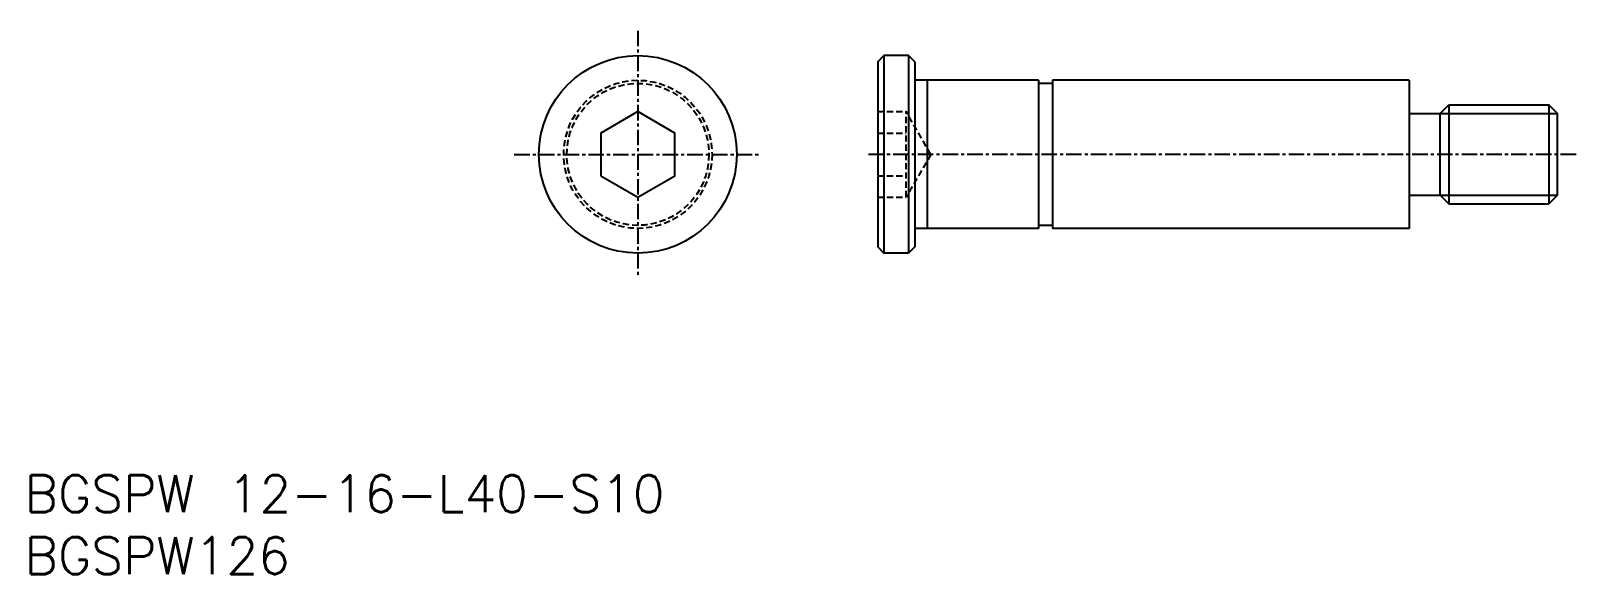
# Model space of a CAD drawing. Extents: x 45 to 170, y 37 to 81.
import ezdxf
from ezdxf.enums import TextEntityAlignment as Align

# ---------------------------------------------------------------- set-up
doc = ezdxf.new("R2010")
doc.units = 0
doc.linetypes.add('CENTER', pattern=[2, 1.25, -0.25, 0.25, -0.25])
doc.linetypes.add('DASHED', pattern=[0.75, 0.5, -0.25])
doc.layers.get('0').update_dxf_attribs({"linetype": 'CONTINUOUS'})
doc.layers.add('CENTER', color=1, linetype='CENTER')
doc.styles.get("Standard").update_dxf_attribs({"font": 'txt.shx', "bigfont": 'extfont.shx'})

msp = doc.modelspace()

# ---------------------------------------------------------------- linework, layer by layer
at = {"color": 7, "linetype": 'CONTINUOUS'}
for p, q in [((113.8, 78.79), (114.3, 79.29)), ((113.8, 78.79), (113.8, 63.79)), ((116.3, 79.29), (114.3, 79.29)), ((114.3, 79.29), (114.3, 63.29)), ((116.8, 78.79), (116.3, 79.29)), ((116.3, 79.29), (116.3, 63.29)), ((116.8, 78.79), (116.8, 63.79)), ((126.8, 77.29), (116.8, 77.29)), ((117.8, 77.29), (117.8, 65.29)), ((126.8, 77.29), (126.8, 65.29)), ((127.95, 77.04), (126.8, 77.04)), ((156.8, 77.29), (127.95, 77.29)), ((127.95, 77.29), (127.95, 65.29)), ((156.8, 77.29), (156.8, 65.29)), ((159.3, 74.59), (160, 75.29)), ((160, 75.29), (160, 67.29)), ((160, 75.29), (168.1, 75.29)), ((168.1, 75.29), (168.1, 67.29)), ((168.8, 74.59), (168.1, 75.29)), ((156.8, 74.59), (159.3, 74.59)), ((159.3, 67.99), (159.3, 74.59)), ((168.8, 67.99), (168.8, 74.59)), ((156.8, 67.99), (159.3, 67.99)), ((159.3, 67.99), (160, 67.29)), ((168.8, 67.99), (168.1, 67.29)), ((160, 67.29), (168.1, 67.29)), ((126.8, 65.29), (116.8, 65.29)), ((127.95, 65.54), (126.8, 65.54)), ((156.8, 65.29), (127.95, 65.29)), ((113.8, 63.79), (114.3, 63.29)), ((116.8, 63.79), (116.3, 63.29)), ((116.3, 63.29), (114.3, 63.29))]:
    msp.add_line(p, q, dxfattribs=at)
at = {"color": 3, "linetype": 'DASHED'}
for p, q in [((113.8, 74.76), (116.1, 74.76)), ((118.1, 71.29), (116.1, 74.76)), ((116.1, 67.83), (116.1, 74.76)), ((113.8, 73.02), (116.1, 73.02)), ((118.1, 71.29), (116.1, 67.83)), ((113.8, 69.56), (116.1, 69.56)), ((113.8, 67.83), (116.1, 67.83))]:
    msp.add_line(p, q, dxfattribs=at)
at = {"color": 3, "linetype": 'CONTINUOUS'}
for p, q in [((159.3, 74.59), (168.8, 74.59)), ((159.3, 67.99), (168.8, 67.99))]:
    msp.add_line(p, q, dxfattribs=at)
at = {"color": 7, "linetype": 'CONTINUOUS'}
msp.add_lwpolyline([(91.4, 69.56), (94.4, 67.83), (97.4, 69.56), (97.4, 73.02), (94.4, 74.76), (91.4, 73.02)], close=True, dxfattribs=at)
msp.add_circle((94.4, 71.29), 8, dxfattribs=at)
at = {"color": 3, "linetype": 'DASHED'}
for radius in [6, 5.75]:
    msp.add_circle((94.4, 71.29), radius, dxfattribs=at)
at = {"layer": 'CENTER', "color": 1, "linetype": 'CENTER'}
for p, q in [((94.4, 81.29), (94.4, 61.29)), ((84.4, 71.29), (104.4, 71.29)), ((170.3, 71.29), (113.04, 71.29))]:
    msp.add_line(p, q, dxfattribs=at)

# ---------------------------------------------------------------- texts
at = {"color": 7, "linetype": 'CONTINUOUS'}
for s, p in [('BGSPW 12-16-L40-S10', (44.78, 43.8)), ('BGSPW126', (44.78, 38.8))]:
    msp.add_text(s, height=3, dxfattribs=at).set_placement(p, align=Align.MIDDLE_LEFT)

doc.saveas('drawing.dxf')
